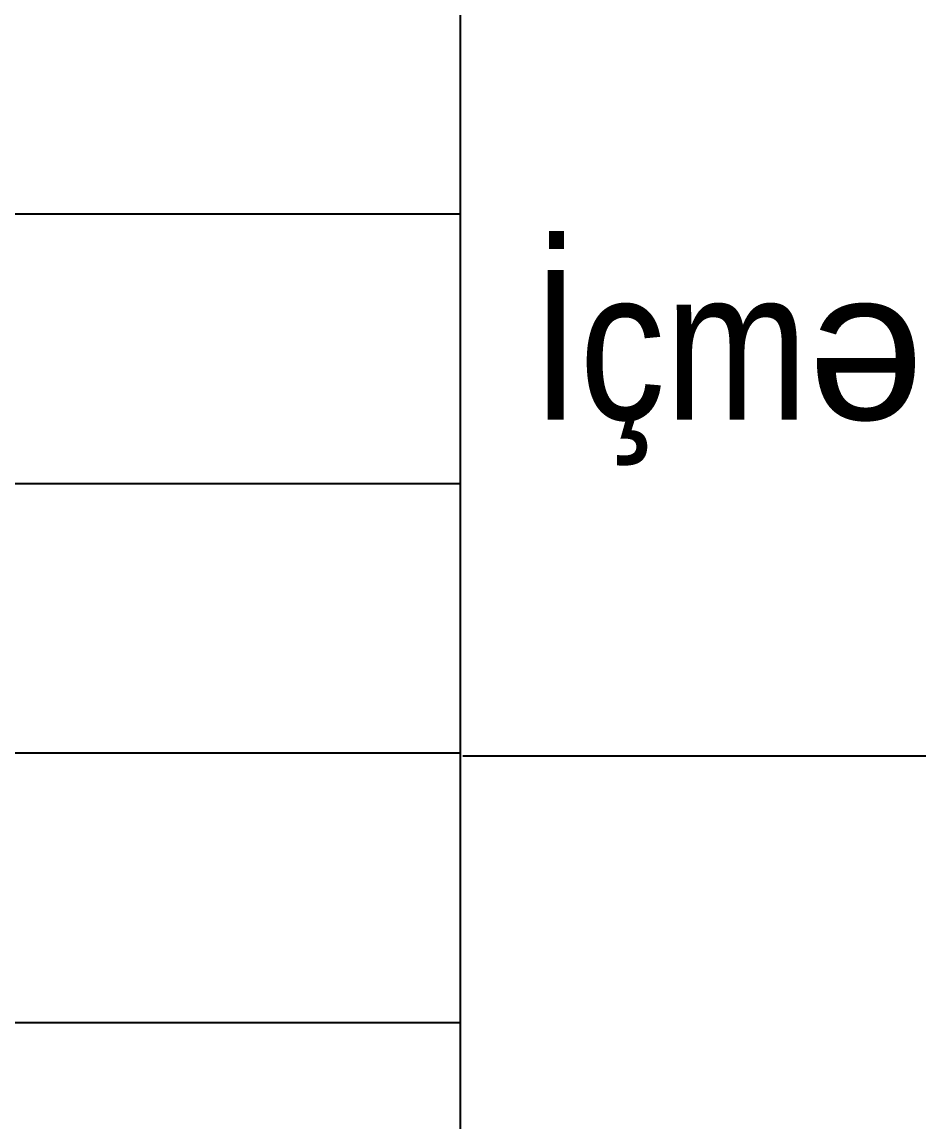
# Model space of a CAD drawing. Header units: millimetres. Extents: x 1177285 to 1225570, y -905119 to -683091.
# Drawn here: x 1211591 to 1213338, y -775400 to -773258 of the extents above; entities that cross this region are included whole.
import ezdxf

# ---------------------------------------------------------------- set-up
doc = ezdxf.new("R2010")
doc.units = ezdxf.units.MM
doc.styles.add('style6', font='ARIALN.TTF', dxfattribs={"height": 300})

# ---------------------------------------------------------------- blocks, each defined once
blk = doc.blocks.new('ntnntyht')
at = {"lineweight": 25, "ltscale": 15}
for p, q in [((1990506.7, -44360.9), (1990506.7, -50106.1)), ((1983723.2, -47491.3), (1990506.7, -47491.3)), ((1983723.2, -48013.7), (1990506.7, -48013.7)), ((1983723.2, -48536.2), (1990506.7, -48536.2)), ((1990511.4, -48541.9), (2003038.3, -48541.9)), ((1983723.2, -49058.6), (1990506.7, -49058.6))]:
    blk.add_line(p, q, dxfattribs=at)
at = {"insert": (1990645.4, -47600), "char_height": 290, "attachment_point": 1, "style": 'style6'}
blk.add_mtext_dynamic_manual_height_columns('{\\fArial Narrow|b0|i0|c238|p34;İçm\\fArial|b0|i0|c238|p34;ə\\fArial Narrow|b0|i0|c238|p34;li su v\\fArial|b0|i0|c238|p34;ə\\fArial Narrow|b0|i0|c238|p34; y}an{\\fArial Narrow|b0|i0|c238|p34;ğı}n {\\fArial|b0|i0|c238|p34;ə}leyhin{\\fArial|b0|i0|c238|p34;ə} su anbar {\\fArial Narrow|b0|i0|c238|p34;V=27} m³{\\fArial Narrow|b0|i0|c238|p34; }', width=9709.137, gutter_width=1, heights=[0], dxfattribs=at)

msp = doc.modelspace()

# ---------------------------------------------------------------- block references
at = {"color": 3, "xscale": 1.004925508461463, "yscale": 1.004925508461463, "zscale": 1.004925508461463}
msp.add_blockref('ntnntyht', (-787866.274, -725906.376), dxfattribs=at)

doc.saveas('drawing.dxf')
